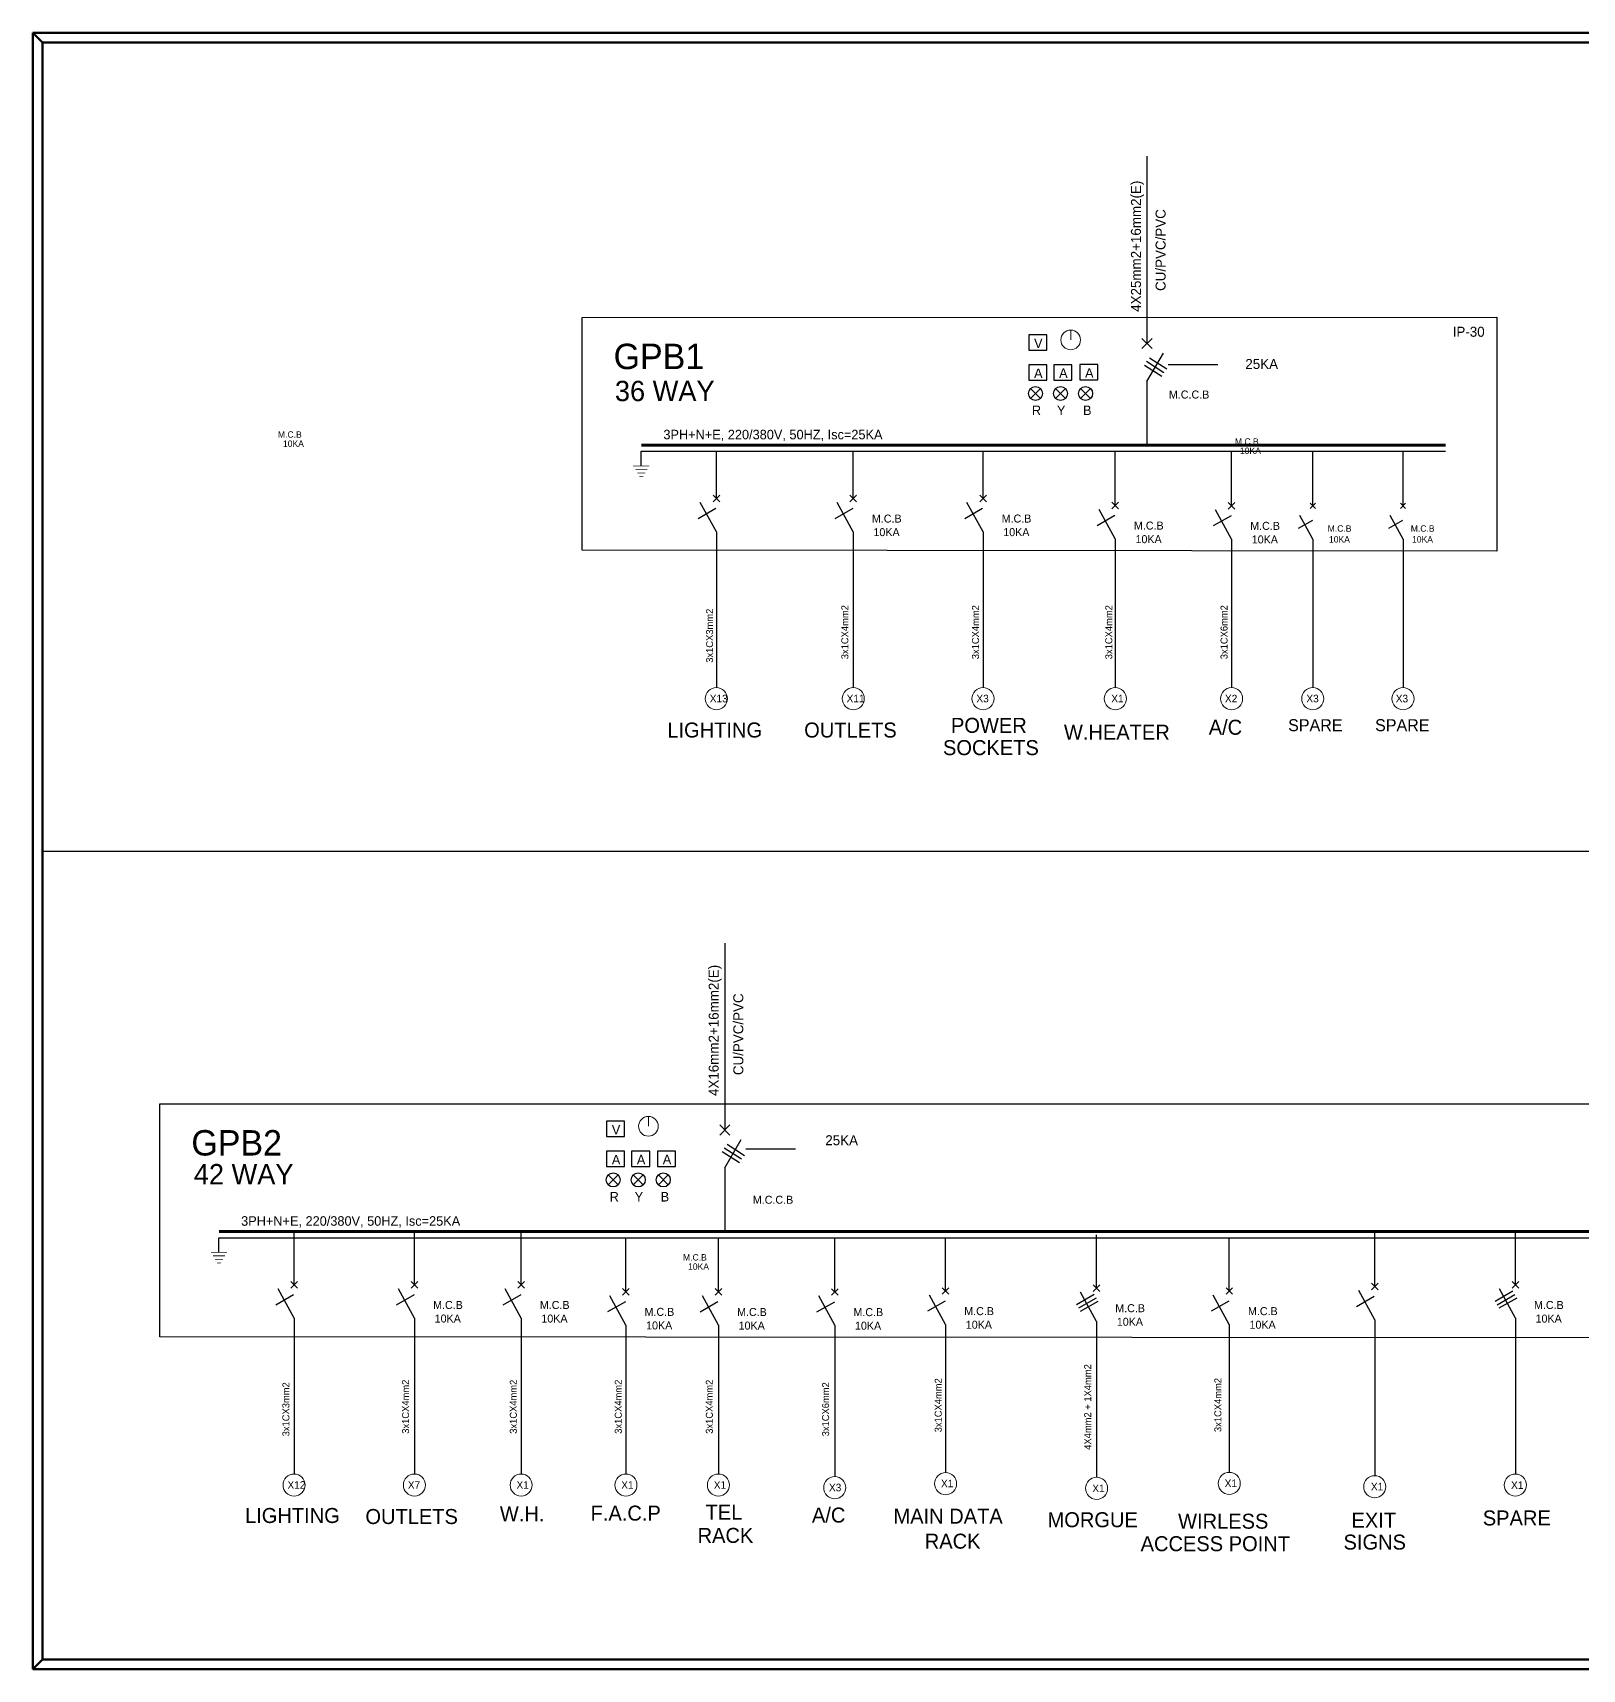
# Model space of a CAD drawing. Header units: millimetres. Extents: x -294 to -67, y -339 to 1001.
# Drawn here: x -167.7 to -104.5, y 385.7 to 452.4 of the extents above; entities that cross this region are included whole.
import ezdxf

# ---------------------------------------------------------------- set-up
doc = ezdxf.new("R2010")
doc.units = ezdxf.units.MM
doc.header["$LTSCALE"] = 500
doc.header["$MEASUREMENT"] = 0
for name, pattern in [('CENTER', [2, 1.25, -0.25, 0.25, -0.25]), ('CONTINUA', [0]), ('DASHED', [19.05, 12.7, -6.35])]:
    doc.linetypes.add(name, pattern=pattern)
for name, color, linetype in [('DETAIL', 4, 'Continuous'), ('E-BUSBAR', 2, 'Continuous'), ('E-L', 11, 'Continuous'), ('E-PANEL', 1, 'CENTER'), ('E-SLD', 4, 'Continuous'), ('E-T25', 3, 'Continuous'), ('E-TEXT', 3, 'Continuous'), ('E-WIRE', 4, 'CONTINUA'), ('WIRRING', 3, 'Continuous')]:
    doc.layers.add(name, color=color, linetype=linetype)
for name, color, linetype, lineweight in [('E-LTABLE', 3, 'Continuous', 0), ('PANEL SLD', 1, 'Continuous', 0), ('UG-BORDER', 20, 'Continuous', 80)]:
    doc.layers.add(name, color=color, linetype=linetype, lineweight=lineweight)
doc.styles.add('STENCIL', font='stencil.shx')

msp = doc.modelspace()

# ---------------------------------------------------------------- linework, layer by layer
at = {"color": 4, "ltscale": 0.5, "elevation": -0.005}
for points in [[(-126.315, 440.131), (-127.051, 440.131), (-127.051, 439.504), (-126.315, 439.504)], [(-126.315, 438.908), (-127.051, 438.908), (-127.051, 438.281), (-126.315, 438.281)], [(-125.295, 438.914), (-126.03, 438.914), (-126.03, 438.287), (-125.295, 438.287)], [(-124.238, 438.92), (-124.974, 438.92), (-124.974, 438.293), (-124.238, 438.293)], [(-143.526, 408.079), (-144.262, 408.079), (-144.262, 407.453), (-143.526, 407.453)], [(-143.526, 406.856), (-144.262, 406.856), (-144.262, 406.23), (-143.526, 406.23)], [(-142.505, 406.862), (-143.241, 406.862), (-143.241, 406.236), (-142.505, 406.236)], [(-141.449, 406.868), (-142.185, 406.868), (-142.185, 406.242), (-141.449, 406.242)]]:
    msp.add_lwpolyline(points, close=True, dxfattribs=at)
at = {"layer": 'DETAIL'}
for p, q in [((-139.788, 432.106, 0), (-139.788, 425.753, 0)), ((-134.21, 432.106, 0.031), (-134.21, 425.753, 0.031)), ((-128.92, 432.107, 0), (-128.92, 425.754, 0)), ((-123.529, 431.82, 0), (-123.529, 425.753, 0)), ((-118.791, 431.809, 0), (-118.791, 425.753, 0)), ((-115.48, 431.809, 0), (-115.48, 425.753, 0)), ((-111.803, 431.809, 0), (-111.803, 425.753, 0)), ((-156.999, 400.054, 0), (-156.999, 393.702, 0)), ((-152.092, 400.054, 0.031), (-152.092, 393.702, 0.031)), ((-147.744, 400.054, 0.031), (-147.744, 393.702, 0.031)), ((-143.475, 399.774, 0.031), (-143.475, 393.701, 0.031)), ((-139.705, 399.768, 0.031), (-139.705, 393.701, 0.031)), ((-134.961, 399.763, 0), (-134.961, 393.596, 0)), ((-130.445, 399.803, 0), (-130.445, 393.759, 0)), ((-124.291, 399.923, 0.031), (-124.291, 393.57, 0.031)), ((-118.883, 399.803, 0), (-118.883, 393.77, 0)), ((-112.955, 399.987, 0), (-112.955, 393.635, 0)), ((-107.224, 400.054), (-107.224, 393.702))]:
    msp.add_line(p, q, dxfattribs=at)
at = {"layer": 'E-BUSBAR'}
for p, q in [((-142.849, 434.79, 0), (-142.849, 435.386, 0)), ((-160.06, 402.738, 0), (-160.06, 403.334, 0))]:
    msp.add_line(p, q, dxfattribs=at)
at = {"layer": 'E-BUSBAR', "linetype": 'DASHED'}
for p, q in [((-142.849, 435.386, 0), (-110.066, 435.386, 0)), ((-160.06, 403.334, 0), (-91.922, 403.334, 0))]:
    msp.add_line(p, q, dxfattribs=at)
at = {"layer": 'E-BUSBAR', "const_width": 0.0287, "elevation": 0}
for points in [[(-142.518, 434.79), (-143.18, 434.79)], [(-159.729, 402.738), (-160.391, 402.738)]]:
    msp.add_lwpolyline(points, dxfattribs=at)
at = {"layer": 'E-BUSBAR', "linetype": 'DASHED', "const_width": 0.0287, "elevation": 0}
for points in [[(-142.601, 434.646), (-143.097, 434.646)], [(-142.684, 434.503), (-143.014, 434.503)], [(-142.766, 434.36), (-142.932, 434.36)], [(-159.812, 402.595), (-160.308, 402.595)], [(-159.894, 402.451), (-160.225, 402.451)], [(-159.977, 402.308), (-160.142, 402.308)]]:
    msp.add_lwpolyline(points, dxfattribs=at)
at = {"layer": 'E-L', "color": 1}
for p, q in [((-126.983, 437.54, -0.005), (-126.58, 437.942, -0.005)), ((-126.58, 437.54, -0.005), (-126.983, 437.942, -0.005)), ((-144.194, 405.488, -0.005), (-143.791, 405.891, -0.005)), ((-143.791, 405.488, -0.005), (-144.194, 405.891, -0.005))]:
    msp.add_line(p, q, dxfattribs=at)
at = {"layer": 'E-L', "color": 2}
for p, q in [((-125.962, 437.54, -0.005), (-125.56, 437.942, -0.005)), ((-125.56, 437.54, -0.005), (-125.962, 437.942, -0.005)), ((-143.173, 405.488, -0.005), (-142.77, 405.891, -0.005)), ((-142.77, 405.488, -0.005), (-143.173, 405.891, -0.005))]:
    msp.add_line(p, q, dxfattribs=at)
at = {"layer": 'E-L', "color": 5}
for p, q in [((-124.942, 437.54, -0.005), (-124.539, 437.942, -0.005)), ((-124.539, 437.54, -0.005), (-124.942, 437.942, -0.005)), ((-142.152, 405.488, -0.005), (-141.75, 405.891, -0.005)), ((-141.75, 405.488, -0.005), (-142.152, 405.891, -0.005))]:
    msp.add_line(p, q, dxfattribs=at)
at = {"layer": 'E-L', "color": 1}
for centre in [(-126.782, 437.741, -0.005), (-143.992, 405.689, -0.005)]:
    msp.add_circle(centre, 0.285, dxfattribs=at)
at = {"layer": 'E-L', "color": 2}
for centre in [(-125.761, 437.741, -0.005), (-142.972, 405.689, -0.005)]:
    msp.add_circle(centre, 0.285, dxfattribs=at)
at = {"layer": 'E-L', "color": 5}
for centre in [(-124.74, 437.741, -0.005), (-141.951, 405.689, -0.005)]:
    msp.add_circle(centre, 0.285, dxfattribs=at)
at = {"layer": 'E-LTABLE'}
for p, q in [((-125.347, 440.327, -0.005), (-125.347, 439.927, -0.005)), ((-142.558, 408.276, -0.005), (-142.558, 407.875, -0.005))]:
    msp.add_line(p, q, dxfattribs=at)
for centre in [(-125.347, 439.927, -0.005), (-142.558, 407.875, -0.005)]:
    msp.add_circle(centre, 0.401, dxfattribs=at)
at = {"layer": 'E-PANEL', "color": 1, "linetype": 'CENTER', "ltscale": 4}
for points in [[(-145.258, 440.84), (-107.982, 440.846), (-107.982, 431.319), (-145.258, 431.351)], [(-162.469, 408.789), (-90.351, 408.789), (-90.359, 399.237), (-162.469, 399.299)]]:
    msp.add_lwpolyline(points, close=True, dxfattribs=at)
at = {"layer": 'E-SLD', "color": 2, "linetype": 'CONTINUA', "const_width": 0.13, "elevation": 0}
for points in [[(-110.066, 435.637), (-142.849, 435.637)], [(-91.922, 403.585), (-160.06, 403.585)]]:
    msp.add_lwpolyline(points, dxfattribs=at)
at = {"layer": 'E-TEXT'}
for points in [[(-121.371, 438.921), (-119.353, 438.921)], [(-138.582, 406.96), (-136.563, 406.96)]]:
    msp.add_lwpolyline(points, dxfattribs=at)
at = {"layer": 'E-WIRE', "color": 4}
for p, q in [((-121.553, 438.586, -0.005), (-122.254, 439.039, -0.005)), ((-121.434, 438.729, -0.005), (-122.134, 439.181, -0.005)), ((-121.639, 438.432, -0.005), (-122.34, 438.885, -0.005)), ((-122.238, 438.234, -0.005), (-122.238, 435.637, -0.005)), ((-139.922, 433.33, 0), (-139.653, 433.599, 0)), ((-139.653, 433.33, 0), (-139.922, 433.599, 0)), ((-134.344, 433.33, 0.031), (-134.075, 433.599, 0.031)), ((-134.075, 433.33, 0.031), (-134.344, 433.599, 0.031)), ((-129.055, 433.331, 0), (-128.785, 433.6, 0)), ((-128.785, 433.331, 0), (-129.055, 433.6, 0)), ((-139.806, 433.051, 0), (-140.531, 432.639, 0)), ((-139.788, 432.106, 0), (-140.442, 433.302, 0)), ((-134.228, 433.051, 0.031), (-134.953, 432.639, 0.031)), ((-134.21, 432.106, 0.031), (-134.863, 433.302, 0.031)), ((-128.938, 433.052, 0), (-129.664, 432.64, 0)), ((-128.92, 432.107, 0), (-129.574, 433.303, 0)), ((-123.529, 431.82, 0), (-124.183, 433.016, 0)), ((-123.664, 433.044, 0), (-123.395, 433.313, 0)), ((-123.395, 433.044, 0), (-123.664, 433.313, 0)), ((-118.791, 431.809, 0), (-119.444, 433.006, 0)), ((-118.925, 433.034, 0), (-118.656, 433.303, 0)), ((-118.656, 433.034, 0), (-118.925, 433.303, 0)), ((-115.588, 433.061, 0), (-115.372, 433.276, 0)), ((-115.372, 433.061, 0), (-115.588, 433.276, 0)), ((-111.91, 433.052, 0), (-111.695, 433.267, 0)), ((-111.695, 433.052, 0), (-111.91, 433.267, 0)), ((-123.548, 432.765, 0), (-124.273, 432.353, 0)), ((-118.809, 432.755, 0), (-119.534, 432.342, 0)), ((-115.495, 432.566, 0), (-116.075, 432.236, 0)), ((-115.48, 431.809, 0), (-116.003, 432.766, 0)), ((-111.817, 432.566, 0), (-112.397, 432.236, 0)), ((-111.803, 431.809, 0), (-112.325, 432.766, 0)), ((-138.764, 406.535, -0.005), (-139.465, 406.987, -0.005)), ((-138.644, 406.677, -0.005), (-139.345, 407.13, -0.005)), ((-138.85, 406.381, -0.005), (-139.551, 406.833, -0.005)), ((-139.448, 406.183, -0.005), (-139.448, 403.585, -0.005)), ((-157.133, 401.279, 0), (-156.864, 401.548, 0)), ((-156.864, 401.279, 0), (-157.133, 401.548, 0)), ((-152.227, 401.279, 0.031), (-151.958, 401.548, 0.031)), ((-151.958, 401.279, 0.031), (-152.227, 401.548, 0.031)), ((-147.878, 401.279, 0.031), (-147.609, 401.548, 0.031)), ((-147.609, 401.279, 0.031), (-147.878, 401.548, 0.031)), ((-107.358, 401.279), (-107.089, 401.548)), ((-107.089, 401.279), (-107.358, 401.548)), ((-157.017, 401, 0), (-157.742, 400.587, 0)), ((-156.999, 400.054, 0), (-157.652, 401.25, 0)), ((-152.111, 401, 0.031), (-152.836, 400.587, 0.031)), ((-152.092, 400.054, 0.031), (-152.746, 401.25, 0.031)), ((-147.762, 401, 0.031), (-148.487, 400.587, 0.031)), ((-147.744, 400.054, 0.031), (-148.397, 401.25, 0.031)), ((-143.475, 399.774, 0.031), (-144.129, 400.971, 0.031)), ((-143.61, 400.999, 0.031), (-143.341, 401.268, 0.031)), ((-143.341, 400.999, 0.031), (-143.61, 401.268, 0.031)), ((-139.705, 399.768, 0.031), (-140.358, 400.965, 0.031)), ((-139.839, 400.993, 0.031), (-139.57, 401.262, 0.031)), ((-139.57, 400.993, 0.031), (-139.839, 401.262, 0.031)), ((-134.961, 399.763, 0), (-135.615, 400.96, 0)), ((-135.096, 400.988, 0), (-134.827, 401.257, 0)), ((-134.827, 400.988, 0), (-135.096, 401.257, 0)), ((-130.445, 399.803, 0), (-131.099, 400.999, 0)), ((-130.58, 401.027, 0), (-130.311, 401.297, 0)), ((-130.311, 401.027, 0), (-130.58, 401.297, 0)), ((-124.391, 401.017, 0.031), (-125.116, 400.605, 0.031)), ((-124.309, 400.868, 0.031), (-125.034, 400.456, 0.031)), ((-124.291, 399.923, 0.031), (-124.944, 401.119, 0.031)), ((-124.425, 401.147, 0.031), (-124.156, 401.416, 0.031)), ((-124.156, 401.147, 0.031), (-124.425, 401.416, 0.031)), ((-118.883, 399.803, 0), (-119.536, 400.999, 0)), ((-119.017, 401.027, 0), (-118.748, 401.297, 0)), ((-118.748, 401.027, 0), (-119.017, 401.297, 0)), ((-112.973, 400.933, 0), (-113.698, 400.52, 0)), ((-112.955, 399.987, 0), (-113.608, 401.184, 0)), ((-113.089, 401.212, 0), (-112.82, 401.481, 0)), ((-112.82, 401.212, 0), (-113.089, 401.481, 0)), ((-107.323, 401.149), (-108.049, 400.736)), ((-107.242, 401), (-107.967, 400.587)), ((-107.17, 400.868), (-107.895, 400.456)), ((-107.224, 400.054), (-107.877, 401.25)), ((-143.494, 400.72, 0.031), (-144.219, 400.307, 0.031)), ((-139.723, 400.714, 0.031), (-140.448, 400.301, 0.031)), ((-134.98, 400.709, 0), (-135.705, 400.296, 0)), ((-130.464, 400.749, 0), (-131.189, 400.336, 0)), ((-124.237, 400.737, 0.031), (-124.963, 400.325, 0.031)), ((-118.901, 400.749, 0), (-119.626, 400.336, 0))]:
    msp.add_line(p, q, dxfattribs=at)
at = {"layer": 'E-WIRE', "color": 4, "elevation": -0.005}
for points in [[(-122.238, 447.411), (-122.238, 439.776)], [(-139.448, 415.341), (-139.448, 407.724)]]:
    msp.add_lwpolyline(points, dxfattribs=at)
at = {"layer": 'PANEL SLD'}
for centre in [(-139.788, 425.303, 0), (-134.21, 425.303, 0.031), (-128.92, 425.304, 0), (-123.529, 425.303, 0), (-118.791, 425.303, -0.031), (-115.48, 425.303, -0.031), (-111.803, 425.303, -0.031), (-156.999, 393.252, 0), (-152.092, 393.252, 0.031), (-147.744, 393.252, 0.031), (-143.475, 393.252, 0.031), (-139.705, 393.252, 0.031), (-134.961, 393.148, 0), (-130.445, 393.311, 0), (-124.291, 393.12, 0.031), (-118.883, 393.321, 0), (-112.955, 393.185, 0), (-107.224, 393.252)]:
    msp.add_circle(centre, 0.45, dxfattribs=at)
at = {"layer": 'UG-BORDER'}
for p, q in [((-167.651, 452.445), (-167.651, 385.745)), ((-167.651, 385.745), (-167.651, 452.445)), ((-71.651, 452.445), (-167.651, 452.445)), ((-167.651, 452.445), (-167.246, 452.041)), ((-167.246, 452.041), (-167.246, 386.15)), ((-72.055, 452.041), (-167.246, 452.041)), ((-167.651, 385.745), (-167.246, 386.15)), ((-167.651, 385.745), (-71.651, 385.745)), ((-167.246, 386.15), (-72.055, 386.15))]:
    msp.add_line(p, q, dxfattribs=at)
at = {"layer": 'WIRRING', "color": 4}
for p, q in [((-122.033, 439.572, -0.005), (-122.442, 439.98, -0.005)), ((-122.442, 439.572, -0.005), (-122.033, 439.98, -0.005)), ((-122.238, 438.234, -0.005), (-121.57, 439.391, -0.005)), ((-139.788, 433.465, 0), (-139.788, 435.386, 0)), ((-134.21, 433.465, 0.031), (-134.21, 435.386, 0.031)), ((-128.92, 433.466, 0), (-128.92, 435.386, 0)), ((-123.529, 433.179, 0), (-123.529, 435.386, 0)), ((-118.791, 433.168, 0), (-118.791, 435.386, 0)), ((-115.48, 433.168, 0), (-115.48, 435.386, 0)), ((-111.803, 433.168, 0), (-111.803, 435.386, 0)), ((-139.244, 407.52, -0.005), (-139.653, 407.929, -0.005)), ((-139.653, 407.52, -0.005), (-139.244, 407.929, -0.005)), ((-139.448, 406.183, -0.005), (-138.781, 407.339, -0.005)), ((-156.999, 401.413, 0), (-156.999, 403.585, 0)), ((-152.092, 401.413, 0.031), (-152.092, 403.585, 0.031)), ((-147.744, 401.413, 0.031), (-147.744, 403.585, 0.031)), ((-107.224, 401.413), (-107.224, 403.585)), ((-143.475, 401.133, 0.031), (-143.475, 403.306, 0.031)), ((-139.705, 401.127, 0.031), (-139.705, 403.3, 0.031)), ((-134.961, 401.122, 0), (-134.961, 403.295, 0)), ((-130.445, 401.162, 0), (-130.445, 403.334, 0)), ((-124.291, 401.282, 0.031), (-124.291, 403.454, 0.031)), ((-118.883, 401.162, 0), (-118.883, 403.334, 0)), ((-112.955, 401.346, 0), (-112.955, 403.519, 0))]:
    msp.add_line(p, q, dxfattribs=at)
at = {"layer": 'WIRRING', "color": 6, "linetype": 'CONTINUA'}
msp.add_line((-167.246, 419.095), (-88.234, 419.095), dxfattribs=at)

# ---------------------------------------------------------------- texts
at = {"layer": 'E-T25', "style": 'STENCIL'}
for s, height, p in [('IP-30', 0.4076, (-109.778, 440.054)), ('25KA', 0.4076, (-118.229, 438.74, -0.005)), ('M.C.C.B', 0.3261, (-121.344, 437.536, 0)), ('M.C.B', 0.2609, (-157.657, 435.94, -7550.241)), ('10KA', 0.2609, (-157.452, 435.565, -7550.247)), ('M.C.B', 0.2609, (-118.654, 435.653, -7550.241)), ('10KA', 0.2609, (-118.45, 435.277, -7550.247)), ('M.C.B', 0.3261, (-133.449, 432.481, 0.031)), ('10KA', 0.3261, (-133.386, 431.927, 0.023)), ('M.C.B', 0.3261, (-128.16, 432.482)), ('10KA', 0.3261, (-128.096, 431.928, -0.008)), ('M.C.B', 0.3261, (-122.769, 432.195, 0)), ('M.C.B', 0.3261, (-118.03, 432.184, 0)), ('M.C.B', 0.2609, (-114.872, 432.109, 0)), ('M.C.B', 0.2609, (-111.486, 432.109, 0)), ('10KA', 0.3261, (-122.705, 431.642, -0.008)), ('10KA', 0.3261, (-117.967, 431.631, -0.008)), ('10KA', 0.2609, (-114.821, 431.667, -0.006)), ('10KA', 0.2609, (-111.435, 431.667, -0.006)), ('25KA', 0.4076, (-135.349, 407.103, -0.005)), ('M.C.C.B', 0.3261, (-138.303, 404.718, 0)), ('M.C.B', 0.2609, (-141.146, 402.403, -7550.237)), ('10KA', 0.2609, (-140.941, 402.027, -7550.243)), ('M.C.B', 0.3261, (-151.332, 400.429, 0.031)), ('10KA', 0.3261, (-151.269, 399.876, 0.023)), ('M.C.B', 0.3261, (-146.983, 400.429, 0.031)), ('10KA', 0.3261, (-146.92, 399.876, 0.023)), ('M.C.B', 0.3261, (-142.715, 400.149, 0.031)), ('M.C.B', 0.3261, (-138.944, 400.143, 0.031)), ('M.C.B', 0.3261, (-134.201, 400.138, 0)), ('M.C.B', 0.3261, (-129.685, 400.178)), ('M.C.B', 0.3261, (-123.53, 400.298, 0.031)), ('M.C.B', 0.3261, (-118.122, 400.178)), ('M.C.B', 0.3261, (-106.463, 400.429, 0)), ('10KA', 0.3261, (-106.4, 399.876, -0.008)), ('10KA', 0.3261, (-142.652, 399.596, 0.023)), ('10KA', 0.3261, (-138.881, 399.59, 0.023)), ('10KA', 0.3261, (-134.138, 399.585, -0.008)), ('10KA', 0.3261, (-129.622, 399.625, -0.008)), ('10KA', 0.3261, (-123.467, 399.745, 0.023)), ('10KA', 0.3261, (-118.059, 399.625, -0.008))]:
    msp.add_text(s, height=height, dxfattribs=at).set_placement(p)
at = {"layer": 'E-TEXT', "style": 'STENCIL'}
for s, height, p in [('4X25mm2+16mm2(E) ', 0.40762, (-122.483, 441.07)), ('CU/PVC/PVC', 0.4076, (-121.479, 441.922, 0.031)), ('3x1CX3mm2', 0.2853, (-139.922, 426.766)), ('3x1CX4mm2', 0.2853, (-134.409, 426.911)), ('3x1CX4mm2', 0.2853, (-129.086, 426.911)), ('3x1CX4mm2', 0.2853, (-123.652, 426.911)), ('3x1CX6mm2', 0.2853, (-118.955, 426.911)), ('4X16mm2+16mm2(E) ', 0.40762, (-139.694, 409.109)), ('CU/PVC/PVC', 0.4076, (-138.69, 409.961, 0.031)), ('3x1CX4mm2', 0.2853, (-130.604, 395.402, 0)), ('4X4mm2 + 1X4mm2', 0.28534, (-124.511, 394.691, 0)), ('3x1CX4mm2', 0.2853, (-119.206, 395.413, 0)), ('3x1CX3mm2', 0.2853, (-157.19, 395.238)), ('3x1CX4mm2', 0.2853, (-152.313, 395.344)), ('3x1CX4mm2', 0.2853, (-147.921, 395.343, 0.031)), ('3x1CX4mm2', 0.2853, (-143.643, 395.343, 0.031)), ('3x1CX4mm2', 0.2853, (-139.932, 395.343, 0.031)), ('3x1CX6mm2', 0.2853, (-135.193, 395.239, 0))]:
    msp.add_text(s, height=height, rotation=90, dxfattribs=at).set_placement(p)
at = {"layer": 'E-TEXT', "color": 6, "style": 'STENCIL'}
for s, height, p in [('GPB1', 1.0352, (-143.976, 438.736, 0)), ('36 WAY', 0.8282, (-143.923, 437.43)), ('X13', 0.308, (-140.058, 425.155, 0)), ('X11', 0.308, (-134.48, 425.155, 0.031)), ('X3', 0.308, (-129.19, 425.156, 0)), ('X1', 0.308, (-123.692, 425.155, 0)), ('X2', 0.308, (-119.061, 425.155, -0.031)), ('X3', 0.308, (-115.742, 425.155, -0.031)), ('X3', 0.308, (-112.098, 425.155, -0.031)), ('GPB2', 1.0352, (-161.186, 406.684, 0)), ('42 WAY', 0.8282, (-161.085, 405.508)), ('X12', 0.308, (-157.269, 393.103, 0)), ('X7', 0.308, (-152.362, 393.103, 0.031)), ('X1', 0.308, (-147.933, 393.103, 0.031)), ('X1', 0.308, (-143.664, 393.103, 0.031)), ('X1', 0.308, (-139.893, 393.103, 0.031)), ('X3', 0.308, (-135.199, 392.999, 0)), ('X1', 0.308, (-130.634, 393.162, 0)), ('X1', 0.308, (-124.466, 392.965, 0.031)), ('X1', 0.308, (-119.072, 393.173, 0)), ('X1', 0.308, (-113.111, 393.037, 0)), ('X1', 0.308, (-107.399, 393.096, 0))]:
    msp.add_text(s, height=height, dxfattribs=at).set_placement(p)
at = {"layer": 'E-TEXT', "color": 4, "style": 'STENCIL'}
for s, p in [('V', (-126.839, 439.593, -0.005)), ('A', (-126.839, 438.37, -0.005)), ('A', (-125.818, 438.376, -0.005)), ('A', (-124.762, 438.382, -0.005)), ('V', (-144.049, 407.542, -0.005)), ('A', (-144.049, 406.319, -0.005)), ('A', (-143.029, 406.325, -0.005)), ('A', (-141.972, 406.33, -0.005))]:
    msp.add_text(s, height=0.388, dxfattribs=at).set_placement(p)
at = {"layer": 'E-TEXT', "style": 'STENCIL'}
for s, height, p in [('R', 0.388, (-126.928, 436.862, -0.005)), ('Y', 0.388, (-125.907, 436.862, -0.005)), ('B', 0.388, (-124.846, 436.862, -0.005)), (' 3PH+N+E, 220/380V, 50HZ, Isc=25KA', 0.38818, (-142.091, 435.874, 0)), ('R', 0.388, (-144.138, 404.81, -0.005)), ('Y', 0.388, (-143.118, 404.81, -0.005)), ('B', 0.388, (-142.057, 404.81, -0.005)), (' 3PH+N+E, 220/380V, 50HZ, Isc=25KA', 0.38818, (-159.302, 403.822, 0))]:
    msp.add_text(s, height=height, dxfattribs=at).set_placement(p)
at = {"layer": 'E-TEXT', "color": 7, "style": 'STENCIL'}
for s, height, p in [('LIGHTING', 0.6114, (-141.787, 423.721, 0)), ('OUTLETS', 0.6114, (-136.209, 423.72, 0.031)), ('POWER', 0.6114, (-130.226, 423.91, 0)), ('W.HEATER', 0.6114, (-125.622, 423.631, 0)), ('A/C', 0.6114, (-119.722, 423.834, 0)), ('SPARE', 0.4891, (-116.485, 423.979, 0)), ('SPARE', 0.4891, (-112.94, 423.979, 0)), ('SOCKETS', 0.6114, (-130.552, 423.003, 0)), ('LIGHTING', 0.6114, (-158.998, 391.707, 0)), ('OUTLETS', 0.6114, (-154.092, 391.665, 0.031)), ('W.H.', 0.6114, (-148.613, 391.779, 0.031)), ('F.A.C.P', 0.6114, (-144.914, 391.804, 0.031)), ('TEL ', 0.6114, (-140.227, 391.838, 0.031)), ('A/C', 0.6114, (-135.893, 391.724, 0)), ('MAIN DATA', 0.6114, (-132.569, 391.679, 0)), ('SPARE', 0.6114, (-108.551, 391.606, 0)), ('MORGUE', 0.6114, (-126.29, 391.534, 0.031)), ('WIRLESS', 0.6114, (-120.97, 391.474, 0)), ('EXIT', 0.6114, (-113.903, 391.511, 0)), ('RACK', 0.6114, (-140.553, 390.896, 0.031)), ('RACK', 0.6114, (-131.294, 390.661, 0)), ('ACCESS POINT', 0.61144, (-122.497, 390.558, 0)), ('SIGNS', 0.6114, (-114.227, 390.623, 0))]:
    msp.add_text(s, height=height, dxfattribs=at).set_placement(p)

doc.saveas('drawing.dxf')
